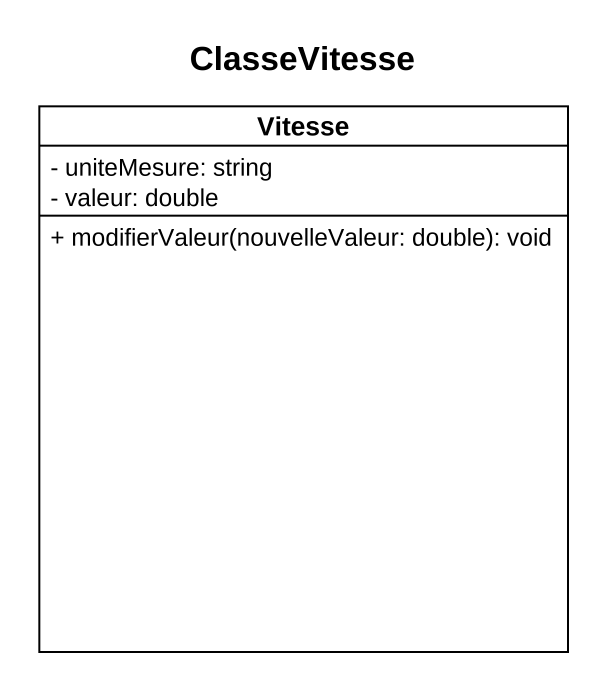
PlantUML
@startuml
title ClasseVitesse
hide circle
hide empty members
skinparam classAttributeIconSize 0
class Vitesse {
  - uniteMesure: string
  - valeur: double
  + modifierValeur(nouvelleValeur: double): void
}
@enduml
